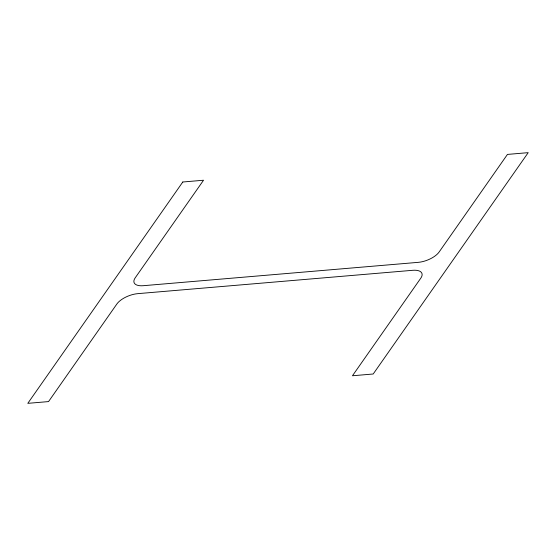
<?xml version="1.0" encoding="UTF-8"?>
<svg xmlns="http://www.w3.org/2000/svg" width="556" height="556" viewBox="0 0 556 556"><rect width="100%" height="100%" fill="white"/><g stroke="black" fill="none" stroke-linecap="round" stroke-linejoin="round"><path stroke-width="0.83" d="M182.799 182L27.8 403.343L48.546 401.585L116.885 303.979A16.715 7.409 -21.2 0 1 137.728 293.658L412.698 270.299A16.715 7.409 -21.2 0 1 420.802 278.16L352.462 375.766L373.201 374L528.2 152.657L507.454 154.415L439.115 252.021A16.715 7.409 -21.2 0 1 418.272 262.342L143.302 285.701A16.715 7.409 -21.2 0 1 135.198 277.84L203.538 180.234L182.799 182"/></g></svg>
